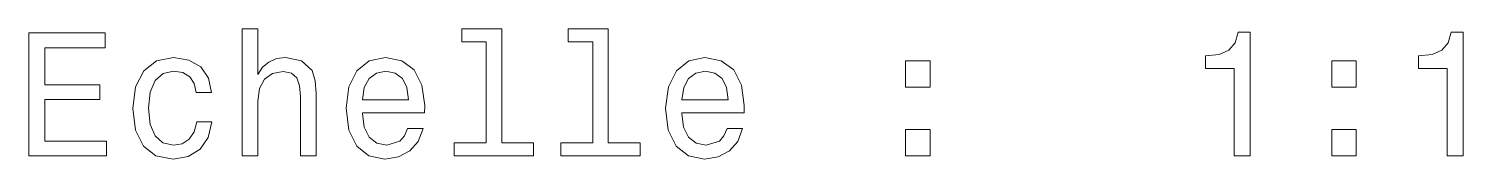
# Model space of a CAD drawing. Extents: x 383 to 866, y 155 to 681.
# Drawn here: x 712.03 to 752.93, y 530.02 to 533.73 of the extents above; entities that cross this region are included whole.
import ezdxf

# ---------------------------------------------------------------- set-up
doc = ezdxf.new("R2010")
doc.units = 0

msp = doc.modelspace()

# ---------------------------------------------------------------- linework, layer by layer
at = {"color": 7, "lineweight": 13}
for points in [[(718.118, 530.114), (718.562, 530.114), (718.562, 531.677), (718.607, 532.035), (718.753, 532.298), (718.98, 532.459), (719.283, 532.52), (719.525, 532.469), (719.676, 532.333), (719.752, 532.106), (719.777, 531.803), (719.777, 530.114), (720.221, 530.114), (720.221, 531.894), (720.201, 532.252), (720.11, 532.55), (719.812, 532.822), (719.349, 532.918), (719.096, 532.883), (718.879, 532.787), (718.698, 532.636), (718.562, 532.429), (718.562, 533.735), (718.118, 533.735)], [(725.073, 533.362), (725.073, 530.487), (724.16, 530.487), (724.16, 530.114), (726.424, 530.114), (726.424, 530.487), (725.516, 530.487), (725.516, 533.735), (724.377, 533.735), (724.377, 533.362)], [(728.109, 533.362), (728.109, 530.487), (727.196, 530.487), (727.196, 530.114), (729.46, 530.114), (729.46, 530.487), (728.552, 530.487), (728.552, 533.735), (727.413, 533.735), (727.413, 533.362)], [(712.031, 530.114), (714.25, 530.114), (714.25, 530.538), (712.495, 530.538), (712.495, 531.723), (714.058, 531.723), (714.058, 532.141), (712.495, 532.141), (712.495, 533.19), (714.209, 533.19), (714.209, 533.614), (712.031, 533.614)], [(746.395, 530.114), (746.854, 530.114), (746.854, 533.639), (746.511, 533.639), (746.421, 533.332), (746.239, 533.125), (745.962, 533.004), (745.578, 532.963), (745.578, 532.605), (746.395, 532.605)], [(752.467, 530.114), (752.926, 530.114), (752.926, 533.639), (752.583, 533.639), (752.493, 533.332), (752.311, 533.125), (752.034, 533.004), (751.65, 532.963), (751.65, 532.605), (752.467, 532.605)], [(716.807, 531.924), (717.245, 531.924), (717.155, 532.328), (716.938, 532.646), (716.6, 532.842), (716.161, 532.918), (715.677, 532.817), (715.309, 532.535), (715.077, 532.076), (714.996, 531.461), (715.072, 530.85), (715.299, 530.396), (715.657, 530.114), (716.146, 530.018), (716.58, 530.094), (716.918, 530.306), (717.15, 530.638), (717.25, 531.082), (716.827, 531.082), (716.751, 530.8), (716.61, 530.588), (716.408, 530.457), (716.161, 530.417), (715.854, 530.482), (715.632, 530.684), (715.495, 531.012), (715.45, 531.476), (715.495, 531.93), (715.637, 532.257), (715.864, 532.459), (716.161, 532.53), (716.423, 532.484), (716.62, 532.368), (716.751, 532.177)], [(721.542, 531.339), (723.318, 531.339), (723.323, 531.546), (723.242, 532.126), (723.02, 532.56), (722.667, 532.822), (722.198, 532.918), (721.739, 532.817), (721.386, 532.535), (721.159, 532.076), (721.078, 531.471), (721.154, 530.85), (721.381, 530.396), (721.729, 530.114), (722.183, 530.018), (722.576, 530.084), (722.899, 530.255), (723.136, 530.528), (723.272, 530.891), (722.833, 530.891), (722.743, 530.689), (722.611, 530.538), (722.238, 530.417), (721.951, 530.472), (721.734, 530.649), (721.593, 530.936), (721.542, 531.324)], [(730.65, 531.339), (732.426, 531.339), (732.431, 531.546), (732.35, 532.126), (732.128, 532.56), (731.775, 532.822), (731.306, 532.918), (730.847, 532.817), (730.494, 532.535), (730.267, 532.076), (730.186, 531.471), (730.262, 530.85), (730.489, 530.396), (730.837, 530.114), (731.291, 530.018), (731.684, 530.084), (732.007, 530.255), (732.244, 530.528), (732.38, 530.891), (731.941, 530.891), (731.851, 530.689), (731.72, 530.538), (731.346, 530.417), (731.059, 530.472), (730.842, 530.649), (730.701, 530.936), (730.65, 531.324)], [(721.542, 531.713), (721.598, 532.061), (721.734, 532.318), (721.941, 532.474), (722.213, 532.53), (722.48, 532.474), (722.687, 532.318), (722.813, 532.061), (722.859, 531.713)], [(730.65, 531.713), (730.706, 532.061), (730.842, 532.318), (731.049, 532.474), (731.321, 532.53), (731.588, 532.474), (731.795, 532.318), (731.921, 532.061), (731.967, 531.713)], [(737.03, 532.071), (737.726, 532.071), (737.726, 532.822), (737.03, 532.822)], [(749.174, 532.071), (749.87, 532.071), (749.87, 532.822), (749.174, 532.822)], [(737.03, 530.114), (737.726, 530.114), (737.726, 530.865), (737.03, 530.865)], [(749.174, 530.114), (749.87, 530.114), (749.87, 530.865), (749.174, 530.865)]]:
    msp.add_lwpolyline(points, close=True, dxfattribs=at)

doc.saveas('drawing.dxf')
